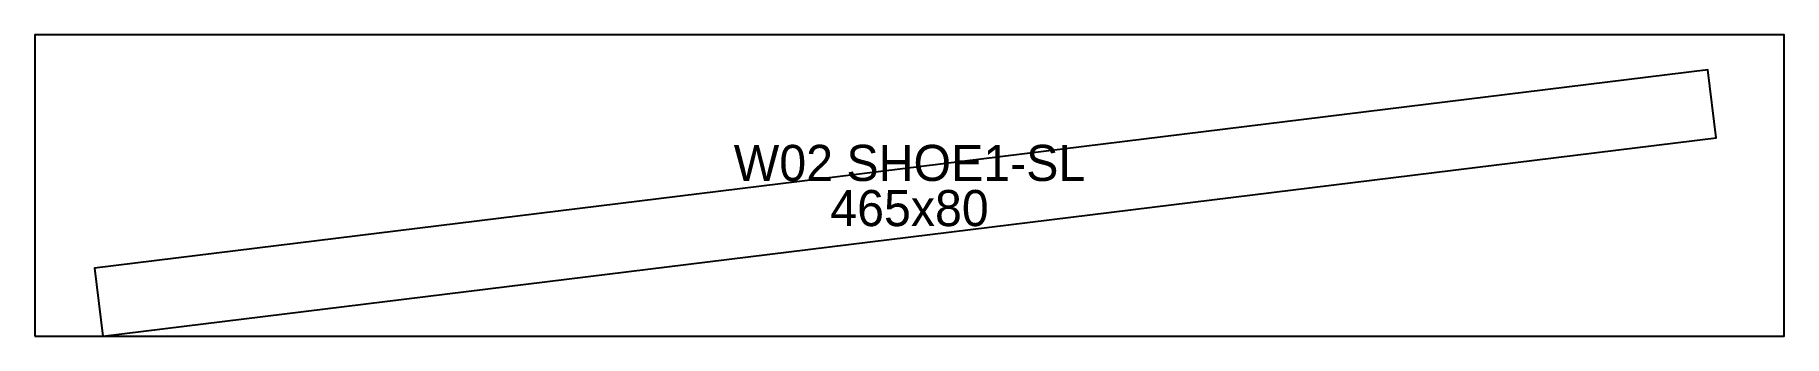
# Model space of a CAD drawing. Extents: x 0 to 465, y 0 to 80.
import ezdxf
from ezdxf.enums import TextEntityAlignment as Align

# ---------------------------------------------------------------- set-up
doc = ezdxf.new("R2010")
doc.units = 0
for name, color, linetype in [('OUTLINE', 7, 'CONTINUOUS'), ('SHOE_GROOVE_6MM', 1, 'CONTINUOUS'), ('UNIT_NUMBER', 94, 'CONTINUOUS')]:
    doc.layers.add(name, color=color, linetype=linetype)

msp = doc.modelspace()

# ---------------------------------------------------------------- linework, layer by layer
at = {"layer": 'OUTLINE'}
msp.add_lwpolyline([(0, 0), (465, 0), (465, 80), (0, 80)], close=True, dxfattribs=at)
at = {"layer": 'SHOE_GROOVE_6MM'}
msp.add_lwpolyline([(18, 0), (447, 52.67), (444.7822, 70.7344), (15.7822, 18.0644)], close=True, dxfattribs=at)

# ---------------------------------------------------------------- texts
at = {"layer": 'UNIT_NUMBER'}
for s, p in [('W02 SHOE1-SL', (232.5, 46)), ('465x80', (232.5, 34))]:
    msp.add_text(s, height=9.6, dxfattribs=at).set_placement(p, align=Align.MIDDLE_CENTER)

doc.saveas('drawing.dxf')
